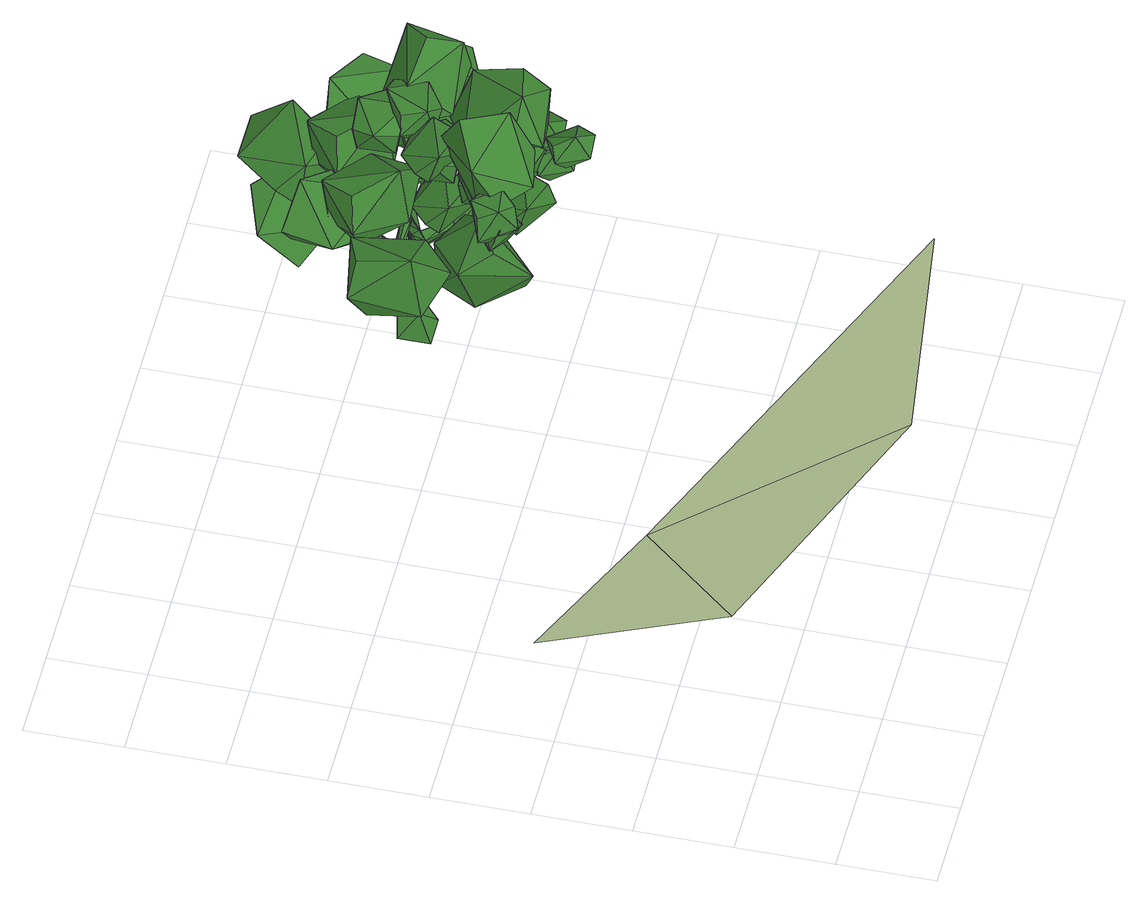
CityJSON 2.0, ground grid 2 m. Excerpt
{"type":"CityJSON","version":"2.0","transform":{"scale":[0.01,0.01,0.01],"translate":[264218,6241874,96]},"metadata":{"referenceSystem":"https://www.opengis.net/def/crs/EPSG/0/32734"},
"CityObjects":{
"tree1":{"type":"SolitaryVegetationObject","attributes":{"type":"broadleaf","group":"standard","width":0.7,"height":2.8,"footprint":[264228.23,6241885.05],"ground_height":96.25},"geometry":[{"type":"MultiSurface","lod":"2","boundaries":[[[0,1,2]],[[3,4,5]],[[0,6,7]],[[8,9,6]],[[9,10,11]],[[3,12,13]],[[2,8,0]],[[14,15,8]],[[15,16,10]],[[17,18,19]],[[2,20,14]],[[20,21,14]],[[22,16,21]],[[23,24,25]],[[7,20,1]],[[22,26,9]],[[9,23,22]],[[11,27,23]],[[28,29,30]],[[25,31,32]],[[33,34,35]],[[5,36,37]],[[38,39,40]],[[34,41,35]],[[28,38,34]],[[31,41,29]],[[39,42,43]],[[41,44,29]],[[29,39,30]],[[41,40,45]],[[46,42,47]],[[40,47,45]],[[39,46,40]],[[44,47,42]],[[48,49,50]],[[11,48,51]],[[11,12,3]],[[10,13,48]],[[52,53,54]],[[51,50,55]],[[12,55,52]],[[12,49,13]],[[56,57,58]],[[52,59,49]],[[49,56,50]],[[55,56,53]],[[60,57,61]],[[53,58,60]],[[53,61,54]],[[54,57,59]],[[62,63,64]],[[19,65,66]],[[67,65,62]],[[17,62,68]],[[10,17,32]],[[10,66,67]],[[16,19,66]],[[32,19,25]],[[64,69,70]],[[68,71,18]],[[18,63,65]],[[68,64,72]],[[70,73,74]],[[72,75,71]],[[63,75,69]],[[64,76,72]],[[73,77,74]],[[76,78,75]],[[75,73,69]],[[76,74,77]],[[79,80,81]],[[22,81,80]],[[9,79,6]],[[20,79,81]],[[82,83,84]],[[33,85,86]],[[33,28,34]],[[87,32,31]],[[33,36,88]],[[86,82,84]],[[27,37,82]],[[89,90,91]],[[82,92,93]],[[84,89,36]],[[37,89,92]],[[94,91,90]],[[89,95,92]],[[83,94,90]],[[93,95,94]],[[86,24,27]],[[86,85,24]],[[85,25,24]],[[5,87,88]],[[5,4,87]],[[4,32,87]],[[0,7,1]],[[0,8,6]],[[8,15,9]],[[9,15,10]],[[13,32,4]],[[4,3,13]],[[2,14,8]],[[14,21,15]],[[15,21,16]],[[17,68,18]],[[2,1,20]],[[20,22,21]],[[22,23,16]],[[25,16,23]],[[23,27,24]],[[7,6,20]],[[22,80,26]],[[9,11,23]],[[11,3,27]],[[28,31,29]],[[25,35,31]],[[35,25,85]],[[85,33,35]],[[37,3,5]],[[5,88,36]],[[38,30,39]],[[34,38,41]],[[28,30,38]],[[31,35,41]],[[39,44,42]],[[41,45,44]],[[29,44,39]],[[41,38,40]],[[46,43,42]],[[40,46,47]],[[39,43,46]],[[44,45,47]],[[48,13,49]],[[11,10,48]],[[11,51,12]],[[10,32,13]],[[52,55,53]],[[51,48,50]],[[12,51,55]],[[12,52,49]],[[56,59,57]],[[52,54,59]],[[49,59,56]],[[55,50,56]],[[60,58,57]],[[53,56,58]],[[53,60,61]],[[54,61,57]],[[62,65,63]],[[19,18,65]],[[67,66,65]],[[17,67,62]],[[10,67,17]],[[10,16,66]],[[16,25,19]],[[32,17,19]],[[64,63,69]],[[68,72,71]],[[18,71,63]],[[68,62,64]],[[70,69,73]],[[72,76,75]],[[63,71,75]],[[64,70,76]],[[73,78,77]],[[76,77,78]],[[75,78,73]],[[76,70,74]],[[79,26,80]],[[22,20,81]],[[9,26,79]],[[20,6,79]],[[82,93,83]],[[33,88,28]],[[28,88,31]],[[88,87,31]],[[33,84,36]],[[84,33,86]],[[86,27,82]],[[27,3,37]],[[89,83,90]],[[82,37,92]],[[84,83,89]],[[37,36,89]],[[94,95,91]],[[89,91,95]],[[83,93,94]],[[93,92,95]],[[96,97,98]],[[99,100,101]],[[102,103,104]],[[96,98,104]],[[105,106,107]],[[108,109,110]],[[111,112,113]],[[105,107,113]],[[114,115,116]],[[117,118,119]],[[120,121,122]],[[114,116,122]],[[123,124,125]],[[126,127,128]],[[129,130,131]],[[123,125,131]],[[132,133,134]],[[135,136,137]],[[138,139,140]],[[132,134,140]],[[141,142,143]],[[144,145,146]],[[147,148,149]],[[141,143,149]],[[150,151,152]],[[153,154,155]],[[156,157,158]],[[150,152,158]],[[159,160,161]],[[162,163,164]],[[165,166,167]],[[159,161,167]],[[168,169,170]],[[171,172,173]],[[174,175,176]],[[168,170,176]],[[177,178,179]],[[180,181,182]],[[183,184,185]],[[177,179,185]],[[186,187,188]],[[189,190,191]],[[192,193,194]],[[186,188,194]],[[195,196,197]],[[198,199,200]],[[201,202,203]],[[195,197,203]],[[204,205,206]],[[207,208,209]],[[210,211,212]],[[204,206,212]],[[213,214,215]],[[216,217,218]],[[219,220,221]],[[213,215,221]],[[222,223,224]],[[225,226,227]],[[228,229,230]],[[222,224,230]],[[231,232,233]],[[234,235,236]],[[237,238,239]],[[231,233,239]],[[240,241,242]],[[243,244,245]],[[246,247,248]],[[240,242,248]],[[249,250,251]],[[252,253,254]],[[255,256,257]],[[249,251,257]],[[258,259,260]],[[261,262,263]],[[264,265,266]],[[258,260,266]],[[267,268,269]],[[270,271,272]],[[273,274,275]],[[267,269,275]],[[276,277,278]],[[279,280,281]],[[282,283,284]],[[276,278,284]],[[285,286,287]],[[288,289,290]],[[291,292,293]],[[285,287,293]],[[294,295,296]],[[297,298,299]],[[300,301,302]],[[294,296,302]],[[303,304,305]],[[306,307,308]],[[309,310,311]],[[303,305,311]],[[312,313,314]],[[315,316,317]],[[318,319,320]],[[312,314,320]],[[321,322,323]],[[324,325,326]],[[327,328,329]],[[321,323,329]],[[330,331,332]],[[333,334,335]],[[336,337,338]],[[330,332,338]],[[339,340,341]],[[342,343,344]],[[345,346,347]],[[339,341,347]],[[348,349,350]],[[351,352,353]],[[354,355,356]],[[348,350,356]],[[357,358,359]],[[360,361,362]],[[363,364,365]],[[357,359,365]],[[366,367,368]],[[369,370,371]],[[372,373,374]],[[366,368,374]],[[375,376,377]],[[378,379,380]],[[381,382,383]],[[375,377,383]],[[384,385,386]],[[387,388,389]],[[390,391,392]],[[384,386,392]],[[393,394,395]],[[396,397,398]],[[399,400,401]],[[393,395,401]],[[402,403,404]],[[405,406,407]],[[408,409,410]],[[402,404,410]],[[411,412,413]],[[414,415,416]],[[417,418,419]],[[411,413,419]],[[419,416,417]],[[419,413,416]],[[413,414,416]],[[419,412,411]],[[419,418,412]],[[418,420,412]],[[416,418,417]],[[416,415,418]],[[415,420,418]],[[413,415,414]],[[413,412,415]],[[412,420,415]],[[410,407,408]],[[410,404,407]],[[404,405,407]],[[410,403,402]],[[410,409,403]],[[409,421,403]],[[407,409,408]],[[407,406,409]],[[406,421,409]],[[404,406,405]],[[404,403,406]],[[403,421,406]],[[401,398,399]],[[401,395,398]],[[395,396,398]],[[401,394,393]],[[401,400,394]],[[400,422,394]],[[398,400,399]],[[398,397,400]],[[397,422,400]],[[395,397,396]],[[395,394,397]],[[394,422,397]],[[392,389,390]],[[392,386,389]],[[386,387,389]],[[392,385,384]],[[392,391,385]],[[391,423,385]],[[389,391,390]],[[389,388,391]],[[388,423,391]],[[386,388,387]],[[386,385,388]],[[385,423,388]],[[383,380,381]],[[383,377,380]],[[377,378,380]],[[383,376,375]],[[383,382,376]],[[382,424,376]],[[380,382,381]],[[380,379,382]],[[379,424,382]],[[377,379,378]],[[377,376,379]],[[376,424,379]],[[374,371,372]],[[374,368,371]],[[368,369,371]],[[374,367,366]],[[374,373,367]],[[373,425,367]],[[371,373,372]],[[371,370,373]],[[370,425,373]],[[368,370,369]],[[368,367,370]],[[367,425,370]],[[365,362,363]],[[365,359,362]],[[359,360,362]],[[365,358,357]],[[365,364,358]],[[364,426,358]],[[362,364,363]],[[362,361,364]],[[361,426,364]],[[359,361,360]],[[359,358,361]],[[358,426,361]],[[356,353,354]],[[356,350,353]],[[350,351,353]],[[356,349,348]],[[356,355,349]],[[355,427,349]],[[353,355,354]],[[353,352,355]],[[352,427,355]],[[350,352,351]],[[350,349,352]],[[349,427,352]],[[347,344,345]],[[347,341,344]],[[341,342,344]],[[347,340,339]],[[347,346,340]],[[346,428,340]],[[344,346,345]],[[344,343,346]],[[343,428,346]],[[341,343,342]],[[341,340,343]],[[340,428,343]],[[338,335,336]],[[338,332,335]],[[332,333,335]],[[338,331,330]],[[338,337,331]],[[337,429,331]],[[335,337,336]],[[335,334,337]],[[334,429,337]],[[332,334,333]],[[332,331,334]],[[331,429,334]],[[329,326,327]],[[329,323,326]],[[323,324,326]],[[329,322,321]],[[329,328,322]],[[328,430,322]],[[326,328,327]],[[326,325,328]],[[325,430,328]],[[323,325,324]],[[323,322,325]],[[322,430,325]],[[320,317,318]],[[320,314,317]],[[314,315,317]],[[320,313,312]],[[320,319,313]],[[319,431,313]],[[317,319,318]],[[317,316,319]],[[316,431,319]],[[314,316,315]],[[314,313,316]],[[313,431,316]],[[311,308,309]],[[311,305,308]],[[305,306,308]],[[311,304,303]],[[311,310,304]],[[310,432,304]],[[308,310,309]],[[308,307,310]],[[307,432,310]],[[305,307,306]],[[305,304,307]],[[304,432,307]],[[302,299,300]],[[302,296,299]],[[296,297,299]],[[302,295,294]],[[302,301,295]],[[301,433,295]],[[299,301,300]],[[299,298,301]],[[298,433,301]],[[296,298,297]],[[296,295,298]],[[295,433,298]],[[293,290,291]],[[293,287,290]],[[287,288,290]],[[293,286,285]],[[293,292,286]],[[292,434,286]],[[290,292,291]],[[290,289,292]],[[289,434,292]],[[287,289,288]],[[287,286,289]],[[286,434,289]],[[284,281,282]],[[284,278,281]],[[278,279,281]],[[284,277,276]],[[284,283,277]],[[283,435,277]],[[281,283,282]],[[281,280,283]],[[280,435,283]],[[278,280,279]],[[278,277,280]],[[277,435,280]],[[275,272,273]],[[275,269,272]],[[269,270,272]],[[275,268,267]],[[275,274,268]],[[274,436,268]],[[272,274,273]],[[272,271,274]],[[271,436,274]],[[269,271,270]],[[269,268,271]],[[268,436,271]],[[266,263,264]],[[266,260,263]],[[260,261,263]],[[266,259,258]],[[266,265,259]],[[265,437,259]],[[263,265,264]],[[263,262,265]],[[262,437,265]],[[260,262,261]],[[260,259,262]],[[259,437,262]],[[257,254,255]],[[257,251,254]],[[251,252,254]],[[257,250,249]],[[257,256,250]],[[256,438,250]],[[254,256,255]],[[254,253,256]],[[253,438,256]],[[251,253,252]],[[251,250,253]],[[250,438,253]],[[248,245,246]],[[248,242,245]],[[242,243,245]],[[248,241,240]],[[248,247,241]],[[247,439,241]],[[245,247,246]],[[245,244,247]],[[244,439,247]],[[242,244,243]],[[242,241,244]],[[241,439,244]],[[239,236,237]],[[239,233,236]],[[233,234,236]],[[239,232,231]],[[239,238,232]],[[238,440,232]],[[236,238,237]],[[236,235,238]],[[235,440,238]],[[233,235,234]],[[233,232,235]],[[232,440,235]],[[230,227,228]],[[230,224,227]],[[224,225,227]],[[230,223,222]],[[230,229,223]],[[229,441,223]],[[227,229,228]],[[227,226,229]],[[226,441,229]],[[224,226,225]],[[224,223,226]],[[223,441,226]],[[221,218,219]],[[221,215,218]],[[215,216,218]],[[221,214,213]],[[221,220,214]],[[220,442,214]],[[218,220,219]],[[218,217,220]],[[217,442,220]],[[215,217,216]],[[215,214,217]],[[214,442,217]],[[212,209,210]],[[212,206,209]],[[206,207,209]],[[212,205,204]],[[212,211,205]],[[211,443,205]],[[209,211,210]],[[209,208,211]],[[208,443,211]],[[206,208,207]],[[206,205,208]],[[205,443,208]],[[203,200,201]],[[203,197,200]],[[197,198,200]],[[203,196,195]],[[203,202,196]],[[202,444,196]],[[200,202,201]],[[200,199,202]],[[199,444,202]],[[197,199,198]],[[197,196,199]],[[196,444,199]],[[194,191,192]],[[194,188,191]],[[188,189,191]],[[194,187,186]],[[194,193,187]],[[193,445,187]],[[191,193,192]],[[191,190,193]],[[190,445,193]],[[188,190,189]],[[188,187,190]],[[187,445,190]],[[185,182,183]],[[185,179,182]],[[179,180,182]],[[185,178,177]],[[185,184,178]],[[184,446,178]],[[182,184,183]],[[182,181,184]],[[181,446,184]],[[179,181,180]],[[179,178,181]],[[178,446,181]],[[176,173,174]],[[176,170,173]],[[170,171,173]],[[176,169,168]],[[176,175,169]],[[175,447,169]],[[173,175,174]],[[173,172,175]],[[172,447,175]],[[170,172,171]],[[170,169,172]],[[169,447,172]],[[167,164,165]],[[167,161,164]],[[161,162,164]],[[167,160,159]],[[167,166,160]],[[166,448,160]],[[164,166,165]],[[164,163,166]],[[163,448,166]],[[161,163,162]],[[161,160,163]],[[160,448,163]],[[158,155,156]],[[158,152,155]],[[152,153,155]],[[158,151,150]],[[158,157,151]],[[157,449,151]],[[155,157,156]],[[155,154,157]],[[154,449,157]],[[152,154,153]],[[152,151,154]],[[151,449,154]],[[149,146,147]],[[149,143,146]],[[143,144,146]],[[149,142,141]],[[149,148,142]],[[148,450,142]],[[146,148,147]],[[146,145,148]],[[145,450,148]],[[143,145,144]],[[143,142,145]],[[142,450,145]],[[140,137,138]],[[140,134,137]],[[134,135,137]],[[140,133,132]],[[140,139,133]],[[139,451,133]],[[137,139,138]],[[137,136,139]],[[136,451,139]],[[134,136,135]],[[134,133,136]],[[133,451,136]],[[131,128,129]],[[131,125,128]],[[125,126,128]],[[131,124,123]],[[131,130,124]],[[130,452,124]],[[128,130,129]],[[128,127,130]],[[127,452,130]],[[125,127,126]],[[125,124,127]],[[124,452,127]],[[122,119,120]],[[122,116,119]],[[116,117,119]],[[122,115,114]],[[122,121,115]],[[121,453,115]],[[119,121,120]],[[119,118,121]],[[118,453,121]],[[116,118,117]],[[116,115,118]],[[115,453,118]],[[113,110,111]],[[113,107,110]],[[107,108,110]],[[113,106,105]],[[113,112,106]],[[112,454,106]],[[110,112,111]],[[110,109,112]],[[109,454,112]],[[107,109,108]],[[107,106,109]],[[106,454,109]],[[104,101,102]],[[104,98,101]],[[98,99,101]],[[104,97,96]],[[104,103,97]],[[103,455,97]],[[101,103,102]],[[101,100,103]],[[100,455,103]],[[98,100,99]],[[98,97,100]],[[97,455,100]]]}]},
"terrain1":{"type":"TINRelief","geometry":[{"type":"CompositeSurface","lod":"1","boundaries":[[[456,457,458]],[[459,457,456]],[[459,460,457]]]}]}
},
"vertices":[
[1055,1138,25],[990,1072,25],[990,1138,25],[1038,1102,269],[1033,1114,269],[1033,1102,279],[1045,1100,86],[1055,1072,25],[1040,1145,85],[1041,1116,144],[1030,1126,231],[1043,1101,233],[1102,1130,280],[1096,1142,276],[1000,1140,85],[1033,1141,145],[1003,1127,205],[1020,1161,258],[1002,1211,299],[1009,1154,256],[1005,1097,86],[1004,1133,145],[1010,1106,151],[1016,1098,204],[1010,1095,260],[1004,1106,258],[1030,1100,141],[1019,1087,263],[992,1103,346],[927,1115,425],[930,1104,433],[983,1117,340],[1023,1121,264],[1011,1087,282],[981,1093,339],[972,1106,334],[1064,1047,299],[1072,1047,283],[926,1095,423],[823,1104,411],[821,1097,402],[923,1106,415],[767,1108,442],[769,1105,445],[821,1113,404],[819,1106,395],[766,1102,442],[765,1105,439],[1105,1144,262],[1137,1143,326],[1149,1145,322],[1110,1131,264],[1139,1134,329],[1134,1122,386],[1123,1121,390],[1151,1135,324],[1132,1131,384],[1179,1135,431],[1182,1135,429],[1121,1130,387],[1183,1132,429],[1180,1132,432],[1022,1223,281],[996,1263,286],[1015,1265,286],[998,1219,280],[1008,1164,231],[1024,1164,242],[1016,1213,301],[1001,1297,268],[1017,1299,268],[998,1267,302],[1009,1268,303],[999,1346,293],[1007,1347,294],[1003,1302,281],[1013,1303,282],[1005,1343,300],[1000,1343,300],[1030,1092,126],[1016,1090,140],[1012,1083,128],[1058,1035,279],[1086,986,328],[1051,1036,294],[1006,1095,270],[1014,1086,272],[1027,1112,277],[1028,1101,289],[1096,997,331],[1104,962,386],[1108,968,387],[1107,991,322],[1095,980,319],[1109,959,384],[1114,964,385],[1264,1161,467],[1230,1089,538],[1281,1121,398],[1231,1073,356],[1195,997,423],[1171,1127,346],[1132,1168,405],[1093,1096,474],[1199,1201,439],[833,1154,443],[845,1048,458],[783,1164,379],[708,1133,370],[716,1027,381],[677,1164,439],[706,1153,514],[713,1047,532],[781,1181,500],[920,988,468],[954,921,392],[863,1036,435],[795,1012,396],[824,946,318],[766,967,458],[803,905,495],[832,834,420],[870,947,517],[1136,924,668],[1146,1024,631],[1057,906,672],[1002,912,611],[1007,1012,572],[1042,863,559],[1118,872,533],[1128,970,491],[1153,873,606],[986,866,607],[981,914,703],[909,852,583],[849,907,576],[839,956,671],[888,957,526],[961,993,539],[955,1045,632],[1002,924,552],[1136,1022,366],[1071,985,382],[1161,1036,417],[1174,1000,461],[1111,962,480],[1208,964,430],[1193,936,382],[1130,895,397],[1176,982,351],[1205,1158,562],[1270,1120,576],[1205,1172,505],[1213,1136,460],[1278,1098,471],[1169,1100,473],[1161,1071,523],[1225,1031,537],[1163,1118,558],[858,1144,443],[780,1216,458],[903,1169,379],[939,1241,370],[864,1317,381],[982,1238,439],[954,1228,514],[879,1303,532],[915,1158,500],[924,1363,443],[984,1451,458],[955,1322,379],[1032,1297,370],[1096,1382,381],[1035,1253,439],[1021,1280,514],[1084,1365,532],[946,1308,500],[1149,1143,490],[1051,1182,505],[1182,1181,427],[1190,1262,417],[1093,1306,428],[1232,1275,486],[1209,1255,561],[1113,1299,579],[1198,1176,547],[1042,1324,530],[1115,1248,544],[995,1302,466],[955,1232,456],[1025,1152,468],[912,1238,525],[941,1246,601],[1010,1167,618],[984,1314,586],[900,1262,522],[974,1185,536],[854,1240,458],[814,1170,448],[884,1090,460],[770,1175,517],[800,1184,593],[869,1104,611],[842,1252,578],[1134,1113,711],[1046,1131,660],[1168,1048,679],[1185,1037,603],[1099,1053,547],[1231,1101,595],[1211,1176,610],[1125,1197,555],[1189,1164,685],[980,1424,390],[892,1391,346],[1014,1362,426],[1032,1292,394],[945,1254,351],[1077,1321,336],[1057,1374,282],[971,1339,234],[1035,1430,333],[969,1125,659],[1020,1167,672],[961,1125,609],[995,1116,572],[1047,1158,581],[1009,1070,589],[1027,1058,636],[1080,1097,647],[987,1077,662],[1028,1109,480],[1079,1151,493],[1019,1110,429],[1054,1100,392],[1106,1142,402],[1068,1054,409],[1086,1042,456],[1139,1082,468],[1046,1061,482],[928,1208,476],[979,1251,489],[920,1209,425],[955,1200,388],[1007,1241,398],[968,1153,405],[986,1141,452],[1040,1181,464],[947,1161,478],[916,1254,384],[975,1267,414],[896,1298,367],[919,1332,337],[978,1349,365],[929,1300,298],[956,1256,301],[1016,1270,328],[927,1234,338],[951,1125,619],[1013,1124,644],[930,1171,629],[950,1217,618],[1012,1220,643],[953,1209,567],[979,1171,544],[1042,1172,566],[954,1133,568],[951,917,515],[1013,916,540],[930,963,525],[950,1009,514],[1012,1011,539],[953,1001,463],[979,962,440],[1042,963,462],[954,924,464],[951,1011,563],[1013,1010,588],[930,1057,573],[950,1103,562],[1012,1105,587],[953,1095,511],[979,1057,488],[1042,1057,510],[954,1018,512],[883,904,491],[887,859,542],[918,940,500],[969,933,507],[976,889,558],[977,907,464],[954,864,448],[961,818,497],[906,883,450],[1120,1141,546],[1124,1096,596],[1156,1177,555],[1206,1170,562],[1213,1127,613],[1215,1144,519],[1191,1101,503],[1198,1055,551],[1143,1120,505],[901,1082,576],[905,1037,626],[937,1118,584],[987,1111,592],[994,1068,643],[995,1086,548],[972,1043,533],[979,997,581],[924,1061,535],[942,1071,399],[946,1026,449],[977,1107,407],[1028,1100,415],[1035,1057,466],[1036,1075,371],[1013,1032,356],[1020,986,404],[965,1050,358],[1033,1019,488],[1037,974,539],[1068,1055,497],[1118,1048,505],[1126,1005,555],[1127,1022,461],[1104,979,445],[1110,933,494],[1056,998,447],[908,1234,393],[912,1190,444],[944,1271,402],[994,1264,409],[1001,1220,460],[1003,1238,366],[979,1195,350],[986,1149,399],[931,1214,352],[1136,975,456],[1194,949,434],[1099,962,422],[1087,915,406],[1144,887,382],[1078,895,452],[1111,894,492],[1168,865,471],[1119,945,494],[1117,917,513],[1133,875,534],[1147,938,503],[1176,927,481],[1195,885,501],[1155,917,451],[1126,892,451],[1143,849,469],[1106,909,478],[1117,894,447],[1133,852,468],[1147,915,437],[1176,904,415],[1195,862,434],[1155,894,385],[1126,869,384],[1143,826,403],[1106,886,411],[1068,850,538],[1084,808,559],[1098,871,528],[1127,860,506],[1146,818,526],[1106,850,476],[1077,825,476],[1094,782,494],[1057,842,503],[991,931,527],[941,909,548],[982,956,491],[952,990,489],[901,970,508],[971,1014,521],[978,1001,564],[927,982,585],[1003,965,553],[896,876,498],[854,860,535],[875,895,462],[846,928,463],[803,913,499],[872,957,484],[892,952,524],[850,938,562],[914,914,513],[1258,1085,422],[1304,1119,431],[1226,1097,451],[1209,1138,458],[1254,1174,468],[1196,1144,416],[1222,1142,379],[1267,1178,386],[1236,1100,386],[1215,1060,405],[1249,1087,365],[1210,1088,439],[1196,1130,439],[1229,1160,401],[1157,1121,419],[1151,1101,380],[1182,1129,340],[1173,1064,391],[840,872,596],[837,865,538],[870,904,605],[870,945,589],[868,941,530],[830,956,603],[792,935,594],[786,931,536],[805,895,609],[828,910,501],[1239,1142,346],[1301,1178,433],[811,895,554],[894,942,559],[1118,778,537],[1167,822,446],[1167,845,512],[1201,884,416],[970,1161,463],[1094,945,558],[1004,997,469],[963,1008,646],[1182,1067,616],[945,830,561],[1059,1058,575],[1059,964,527],[1059,1172,631],[1023,1304,386],[1039,1248,457],[1138,1149,461],[1079,1164,640],[886,1308,284],[1040,1138,556],[950,1081,544],[1091,1144,552],[1030,1287,512],[1090,1448,465],[798,1321,465],[1295,1061,536],[1067,925,429],[921,1000,723],[1098,1059,542],[888,861,333],[763,980,465],[1152,1018,518],
[228,304,210],[423,516,190],[46,650,240],[856,95,160],[1391,173,120]
]}
